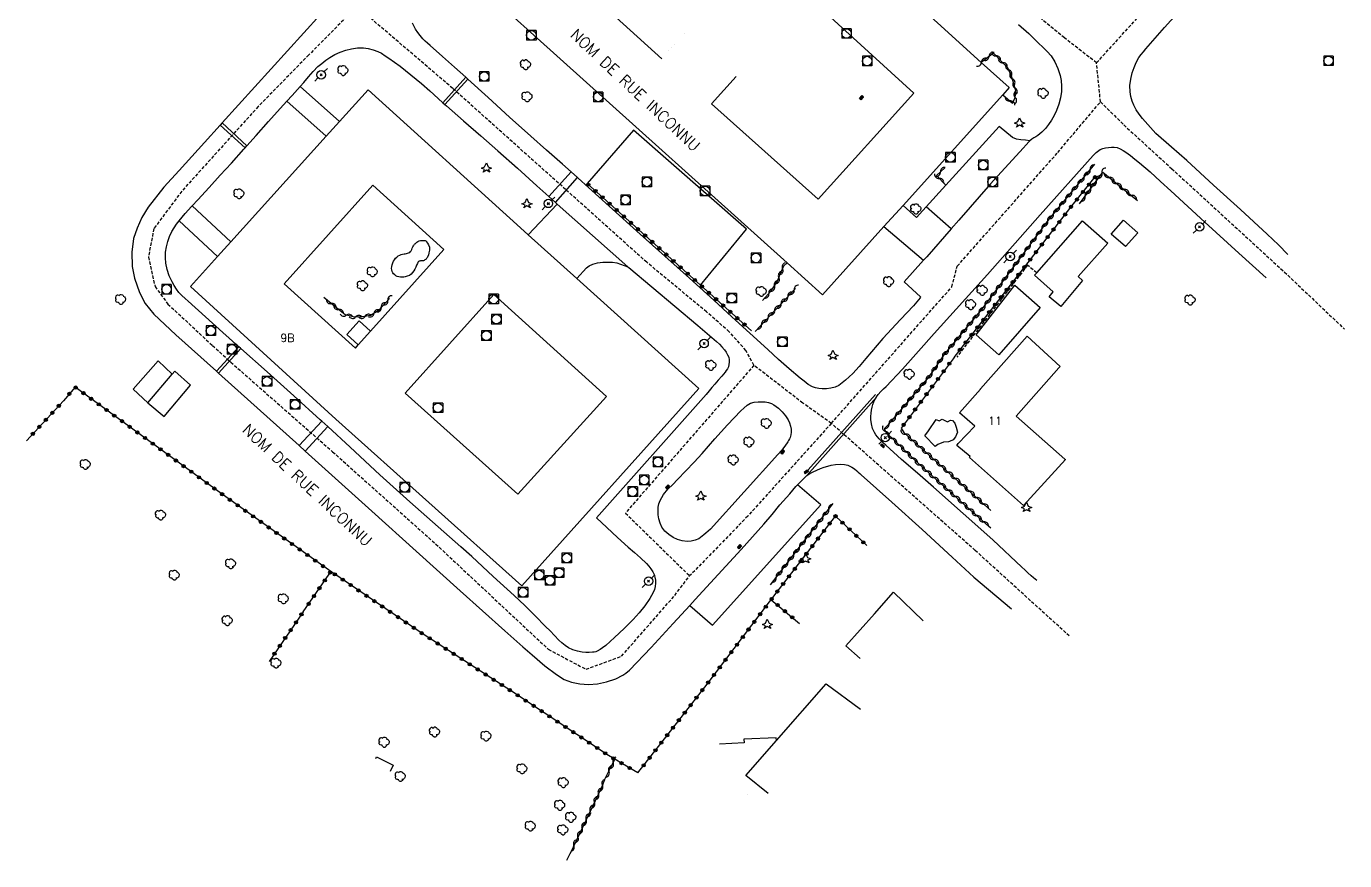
# Model space of a CAD drawing. Header units: millimetres. Extents: x 81000 to 81848, y 145999 to 147000.
# Drawn here: x 81628.2 to 81835.7, y 146670 to 146801.2 of the extents above; entities that cross this region are included whole.
import ezdxf
from ezdxf.enums import TextEntityAlignment as Align

# ---------------------------------------------------------------- set-up
doc = ezdxf.new("R2010")
doc.units = ezdxf.units.MM
doc.linetypes.add('DASHED', pattern=[0.75, 0.5, -0.25])
doc.layers.get('0').update_dxf_attribs({"linetype": 'CONTINUOUS'})
for name, color, linetype in [('W0001', 6, 'DASHED'), ('W0004', 5, 'CONTINUOUS'), ('W0006', 2, 'CONTINUOUS'), ('W0008', 7, 'CONTINUOUS'), ('W0016', 2, 'CONTINUOUS'), ('W0017', 7, 'CONTINUOUS'), ('W0101', 7, 'CONTINUOUS'), ('W0104', 1, 'CONTINUOUS'), ('W0112', 1, 'DASHED'), ('W0300', 7, 'CONTINUOUS'), ('W0303', 7, 'CONTINUOUS'), ('W0310', 3, 'CONTINUOUS'), ('W0323', 7, 'CONTINUOUS'), ('W0401', 7, 'CONTINUOUS'), ('W0420', 7, 'CONTINUOUS'), ('W0473', 7, 'CONTINUOUS'), ('W0515', 5, 'CONTINUOUS'), ('W0989', 7, 'CONTINUOUS'), ('W0991', 7, 'CONTINUOUS')]:
    doc.layers.add(name, color=color, linetype=linetype)
doc.styles.get("Standard").update_dxf_attribs({"font": 'romans.shx', "width": 0.85})

# ---------------------------------------------------------------- blocks, each defined once
blk = doc.blocks.new('T473')
for p, q in [((-0.166667, 0.166667), (0.166667, -0.166667)), ((-0.166667, -0.166667), (0.166667, 0.166667)), ((0.500001, 0.500001), (1.000002, 1.000002)), ((-1.000002, -1.000002), (-0.500001, -0.500001))]:
    blk.add_line(p, q)
blk.add_ellipse((0, 0), major_axis=(0.471405, 0.471405), ratio=1, start_param=5.4977871438, end_param=11.780972451)
blk = doc.blocks.new('T300')
for p, q in [((-0.8, 0.51), (-0.86, 0.34)), ((-0.86, 0.34), (-0.86, 0.17)), ((-0.86, 0.17), (-0.74, 0.06)), ((-0.69, 0.63), (-0.8, 0.51)), ((-0.8, -0.06), (-0.74, 0.06)), ((-0.74, 0.06), (-0.69, 0.11)), ((-0.57, 0.69), (-0.69, 0.63)), ((-0.46, 0.69), (-0.57, 0.69)), ((-0.29, 0.63), (-0.46, 0.69)), ((-0.29, 0.63), (-0.17, 0.74)), ((-0.23, 0.57), (-0.29, 0.63)), ((-0.17, 0.74), (-0.06, 0.8)), ((-0.06, 0.8), (0.06, 0.8)), ((0.06, 0.8), (0.23, 0.74)), ((0.23, 0.74), (0.34, 0.63)), ((0.34, 0.63), (0.4, 0.51)), ((0.46, 0.46), (0.34, 0.46)), ((0.4, 0.51), (0.4, 0.46)), ((0.57, 0.4), (0.46, 0.46)), ((0.57, 0.4), (0.69, 0.29)), ((0.69, 0.29), (0.74, 0.17)), ((0.74, 0.06), (0.69, -0.17)), ((0.74, 0.17), (0.74, 0.06)), ((-0.8, -0.17), (-0.8, -0.06)), ((-0.8, -0.23), (-0.8, -0.17)), ((-0.74, -0.34), (-0.8, -0.23)), ((-0.69, -0.4), (-0.74, -0.34)), ((-0.51, -0.46), (-0.69, -0.4)), ((-0.4, -0.46), (-0.51, -0.46)), ((-0.4, -0.46), (-0.34, -0.46)), ((-0.34, -0.46), (-0.34, -0.4)), ((-0.34, -0.51), (-0.34, -0.46)), ((-0.29, -0.63), (-0.34, -0.51)), ((-0.17, -0.74), (-0.29, -0.63)), ((-0.06, -0.8), (-0.17, -0.74)), ((0.06, -0.8), (-0.06, -0.8)), ((0.17, -0.74), (0.06, -0.8)), ((0.23, -0.69), (0.17, -0.74)), ((0.29, -0.46), (0.23, -0.46)), ((0.29, -0.63), (0.23, -0.69)), ((0.46, -0.4), (0.29, -0.46)), ((0.34, -0.51), (0.29, -0.63)), ((0.34, -0.51), (0.34, -0.46)), ((0.57, -0.34), (0.46, -0.4)), ((0.63, -0.29), (0.57, -0.34)), ((0.69, -0.17), (0.63, -0.29))]:
    blk.add_line(p, q)
blk = doc.blocks.new('T420')
for p, q in [((0.75, 0.75), (-0.75, 0.75)), ((-0.75, 0.75), (-0.75, -0.75)), ((0.75, 0.75), (0.75, -0.75)), ((0.75, -0.75), (-0.75, -0.75))]:
    blk.add_line(p, q)
blk.add_ellipse((0, 0), major_axis=(-0.53, 0.53), ratio=1, start_param=3.926991, end_param=10.210176)
blk = doc.blocks.new('T303')
for p, q in [((-0.77, 0), (-0.28, 0.21)), ((-0.28, -0.21), (-0.77, 0)), ((-0.28, 0.21), (0, 0.83)), ((0, 0.83), (0.28, 0.21)), ((0.28, 0.21), (0.83, 0)), ((0.83, 0), (0.28, -0.21)), ((-0.49, -0.63), (-0.28, -0.21)), ((0, -0.35), (-0.49, -0.63)), ((0.56, -0.63), (0, -0.35)), ((0.28, -0.21), (0.56, -0.63))]:
    blk.add_line(p, q)
blk = doc.blocks.new('T401')
for p, q in [((-0.3, 0.3), (0, 0.3)), ((-0.3, -0.25), (-0.3, 0.3)), ((-0.3, 0.15), (0, 0.15)), ((-0.3, 0), (0, 0)), ((0, 0.3), (0, -0.25)), ((-0.3, -0.15), (0, -0.15)), ((-0.3, -0.25), (-0.3, -0.3)), ((-0.3, -0.3), (0, -0.3)), ((0, -0.3), (0, -0.25))]:
    blk.add_line(p, q)
blk = doc.blocks.new('t310o')
at = {"color": 0, "linetype": 'Continuous'}
for centre, start, end in [((-0.5, 0.38), 216.8699, 323.1304), ((0.5, -0.37), 36.8699, 143.1303)]:
    blk.add_arc(centre, 0.625, start, end, dxfattribs=at)
blk = doc.blocks.new('t323o')
at = {"color": 0, "linetype": 'Continuous'}
for radius in [0.25, 0.15]:
    blk.add_circle((0, 0), radius, dxfattribs=at)

msp = doc.modelspace()

# ---------------------------------------------------------------- linework, layer by layer
at = {"layer": 'W0001'}
for points in [[(81796.62, 146795.47), (81791.57, 146799.39), (81784.8, 146805.01), (81777.29, 146812.23), (81774.54, 146815.88), (81774.6, 146818.44), (81790.85, 146837.52), (81793.46, 146841.18), (81798.98, 146848.65)], [(81796.62, 146795.47), (81809.36, 146809.48), (81810.55, 146812.56), (81816.02, 146818.47), (81818.49, 146822.53), (81818.92, 146827.12), (81817.64, 146831.05), (81815.53, 146834.26), (81812.07, 146837.85), (81798.98, 146848.65)], [(81680.23, 146804.34), (81672.66, 146796.72), (81664.71, 146788.61), (81652.66, 146775.28), (81648.28, 146769.4), (81647.41, 146764.93), (81648.46, 146760.29), (81650.48, 146757.52), (81657.5, 146751.01), (81660.38, 146748.38), (81676.41, 146734.29), (81692.64, 146719.77), (81710.35, 146703.22), (81716.29, 146700.07), (81721.87, 146702.13), (81730.24, 146711.69), (81732.59, 146714.77)], [(81742.7, 146747.89), (81741.44, 146750.24), (81738.8, 146753.18), (81735.26, 146756.29), (81725.83, 146764.1), (81713.07, 146775.55), (81695.3, 146791.45), (81680.23, 146804.34)], [(81797.24, 146789.34), (81796.62, 146795.47)], [(81754.88, 146738.76), (81773.85, 146760.23), (81774.7, 146763.48), (81790.51, 146781.36), (81797.24, 146789.34)], [(81797.24, 146789.34), (81800.91, 146785.71), (81808.46, 146778.82), (81826.18, 146762.57), (81835.66, 146753.57)], [(81742.7, 146747.89), (81722.48, 146724.65), (81732.59, 146714.77)], [(81754.88, 146738.76), (81750.39, 146741.96), (81742.7, 146747.89)], [(81754.88, 146738.76), (81741.75, 146724.18), (81732.59, 146714.77)], [(81792.33, 146705.32), (81777.52, 146718.77), (81754.88, 146738.76)]]:
    msp.add_lwpolyline(points, dxfattribs=at)
at = {"layer": 'W0004'}
for points in [[(81697.35, 146793.22), (81693.76, 146789.2)], [(81694.07, 146788.92), (81697.7, 146792.9)], [(81658.69, 146785.65), (81662.62, 146782.09)], [(81662.92, 146782.44), (81659.03, 146786.02)], [(81661.66, 146750.81), (81658.13, 146746.95)], [(81658.44, 146746.67), (81661.97, 146750.54)], [(81750.77, 146730.92), (81761.86, 146743.31)], [(81751.05, 146730.55), (81761.99, 146742.89)]]:
    msp.add_lwpolyline(points, dxfattribs=at)
at = {"layer": 'W0006'}
for points in [[(81734.32, 146760.49), (81741.54, 146769.31), (81723.73, 146784.86), (81716.45, 146776.49)], [(81786.14, 146783.19), (81785.44, 146783.32), (81784.71, 146783.34), (81784.02, 146783.48), (81783.42, 146783.73), (81781.3, 146785.48), (81772.93, 146776.25), (81769.83, 146772.84)], [(81732.61, 146710.13), (81736.16, 146707), (81753.25, 146725.92), (81749.56, 146729.07)]]:
    msp.add_lwpolyline(points, dxfattribs=at)
at = {"layer": 'W0008'}
for points in [[(81713.7, 146846.35), (81696.42, 146827.25), (81677.03, 146805.9), (81659.03, 146786.02), (81658.69, 146785.65), (81656.24, 146782.94)], [(81826.75, 146765.3), (81825.25, 146766.87), (81823.49, 146768.53), (81819.26, 146772.38), (81815.04, 146776.24), (81810.84, 146780.13), (81808.4, 146782.23), (81805.96, 146784.35), (81803.83, 146786.72), (81803.34, 146787.39), (81802.87, 146788.07), (81802.48, 146788.79), (81802.21, 146789.47), (81802.01, 146790.17), (81801.89, 146790.89), (81801.87, 146791.89), (81802.01, 146792.91), (81802.24, 146793.89), (81802.52, 146794.72), (81802.87, 146795.53), (81803.3, 146796.3), (81803.64, 146796.76), (81804.02, 146797.21), (81804.4, 146797.66), (81807.29, 146801.04), (81810.28, 146804.35)], [(81767.83, 146757.26), (81765.77, 146755.1), (81763.01, 146752.09), (81760.31, 146748.96), (81759.25, 146747.69), (81758.26, 146746.58), (81757.13, 146745.53), (81756.61, 146745.12), (81756.06, 146744.74), (81755.48, 146744.45), (81754.83, 146744.27), (81754.14, 146744.18), (81753.46, 146744.18), (81752.94, 146744.24), (81752.42, 146744.35), (81751.93, 146744.51), (81751.24, 146744.89), (81750.61, 146745.39), (81749.99, 146745.89), (81748.24, 146747.32), (81746.55, 146748.83), (81744.87, 146750.36), (81742.04, 146752.93), (81739.23, 146755.54), (81736.41, 146758.13), (81732.54, 146761.61), (81728.66, 146765.08), (81724.78, 146768.54), (81721.53, 146771.48), (81718.29, 146774.42), (81715.03, 146777.35), (81714.94, 146777.43), (81713.92, 146778.34), (81712.56, 146779.54), (81710.08, 146781.73), (81707.61, 146783.92), (81704.25, 146786.95), (81700.9, 146790), (81697.7, 146792.9), (81697.54, 146793.04), (81697.35, 146793.22), (81695.61, 146794.77), (81693.68, 146796.48), (81691.76, 146798.21), (81691.36, 146798.56), (81690.96, 146798.9), (81690.58, 146799.27), (81690.17, 146799.75), (81689.79, 146800.26), (81689.45, 146800.79), (81688.96, 146801.73)], [(81784.34, 146801.52), (81785.95, 146800.07), (81787.51, 146798.57), (81788.19, 146797.92), (81788.86, 146797.27), (81789.46, 146796.57), (81790.05, 146795.61), (81790.54, 146794.57), (81790.88, 146793.49), (81791.03, 146792.67), (81791.1, 146791.82), (81791.09, 146790.98), (81790.94, 146789.96), (81790.67, 146788.95), (81790.31, 146787.98), (81789.96, 146787.21), (81789.55, 146786.46), (81789.08, 146785.76), (81788.58, 146785.14), (81788.01, 146784.55), (81787.39, 146784.04), (81787.08, 146783.84), (81786.75, 146783.66), (81786.44, 146783.46), (81786.14, 146783.19), (81785.96, 146783.03), (81785.53, 146782.55), (81785.1, 146782.06), (81779.95, 146776.44), (81774.93, 146770.71), (81773.75, 146769.38), (81769.9, 146764.98)], [(81717.93, 146723.9), (81719.58, 146722.36), (81721.23, 146720.82), (81722.89, 146719.3), (81723.89, 146718.45), (81724.88, 146717.61), (81725.8, 146716.69), (81726.16, 146716.29), (81726.5, 146715.87), (81726.78, 146715.42), (81726.98, 146714.99), (81727.13, 146714.54), (81727.21, 146714.08), (81727.23, 146713.6), (81727.18, 146713.11), (81727.07, 146712.64), (81726.87, 146712.14), (81726.6, 146711.67), (81726.31, 146711.2), (81725.52, 146710.05), (81724.62, 146708.97), (81723.68, 146707.92), (81722.26, 146706.51), (81720.78, 146705.08), (81719.38, 146703.84), (81718.9, 146703.46), (81718.49, 146703.16), (81718.06, 146702.92), (81717.82, 146702.84), (81717.57, 146702.79), (81717.32, 146702.75), (81716.78, 146702.71), (81716.23, 146702.73), (81715.68, 146702.79), (81714.94, 146702.93), (81714.21, 146703.15), (81713.52, 146703.46), (81712.99, 146703.81), (81712.5, 146704.23), (81712.02, 146704.66), (81711.31, 146705.38), (81710.62, 146706.1), (81709.91, 146706.82), (81708.3, 146708.46), (81706.66, 146710.1), (81704.97, 146711.67), (81703.88, 146712.67), (81702.78, 146713.67), (81701.69, 146714.68), (81699.99, 146716.23), (81698.29, 146717.79), (81696.59, 146719.34), (81693.92, 146721.7), (81691.23, 146724.04), (81688.56, 146726.4), (81683.84, 146730.68), (81679.16, 146735.01), (81675.63, 146738.26), (81674.7, 146739.11), (81674.47, 146739.32), (81670.28, 146743.09), (81666.09, 146746.85), (81661.97, 146750.54), (81661.9, 146750.6), (81661.66, 146750.81), (81659.15, 146753.06), (81656.41, 146755.52), (81653.68, 146757.99), (81653.18, 146758.42), (81652.68, 146758.85), (81652.22, 146759.32), (81651.82, 146759.86), (81651.45, 146760.43), (81651.13, 146761.03), (81650.7, 146761.97), (81650.35, 146762.95), (81650.15, 146763.95), (81650.09, 146764.82), (81650.13, 146765.69), (81650.25, 146766.55), (81650.46, 146767.37), (81650.75, 146768.17), (81651.11, 146768.93), (81651.46, 146769.51), (81651.85, 146770.07), (81652.26, 146770.62), (81653.19, 146771.76), (81654.19, 146772.85), (81654.32, 146772.98), (81655.2, 146773.93), (81656.96, 146775.86), (81658.73, 146777.78), (81660.49, 146779.7), (81662.43, 146781.88), (81662.62, 146782.09), (81662.92, 146782.44), (81664.36, 146784.07), (81666.29, 146786.25), (81668.15, 146788.3), (81669.22, 146789.47), (81670.02, 146790.35), (81671.3, 146791.75), (81671.88, 146792.4), (81672.6, 146793.25), (81673.32, 146794.09), (81674.1, 146794.88), (81674.69, 146795.39), (81675.32, 146795.87), (81675.97, 146796.3), (81676.77, 146796.77), (81677.6, 146797.17), (81678.47, 146797.48), (81679.38, 146797.7), (81680.32, 146797.82), (81681.26, 146797.83), (81682.02, 146797.73), (81682.78, 146797.54), (81683.51, 146797.28), (81684.11, 146796.97), (81684.68, 146796.59), (81685.24, 146796.2), (81687.01, 146794.95), (81688.71, 146793.59), (81690.37, 146792.2), (81691.71, 146791.05), (81693.02, 146789.86), (81693.76, 146789.2), (81694.07, 146788.92), (81694.34, 146788.69), (81697.02, 146786.33), (81699.72, 146783.99), (81702.41, 146781.63), (81705.48, 146778.9), (81708.53, 146776.15), (81710.42, 146774.45), (81711.47, 146773.5), (81711.59, 146773.4), (81711.76, 146773.24), (81722.88, 146763.39), (81723.01, 146763.27), (81733.87, 146754.18), (81736.82, 146751.63)], [(81656.24, 146782.94), (81652.25, 146778.55), (81649.86, 146775.94), (81647.38, 146772.77), (81646.36, 146771.17), (81645.65, 146769.49), (81645.09, 146767.83), (81644.81, 146765.68), (81644.85, 146763.44), (81645.21, 146761.61), (81646.02, 146759.33), (81646.93, 146757.6), (81648.26, 146755.92), (81651.74, 146752.67), (81658.13, 146746.95), (81658.44, 146746.67), (81671.12, 146735.28), (81672.1, 146734.4), (81682.59, 146724.97)], [(81796.07, 146780.88), (81796.24, 146781.05), (81796.4, 146781.21), (81796.57, 146781.37), (81796.77, 146781.54), (81796.99, 146781.7), (81797.21, 146781.84), (81797.61, 146782), (81798.05, 146782.1), (81798.49, 146782.17), (81798.95, 146782.2), (81799.41, 146782.2), (81799.86, 146782.13), (81800.34, 146781.95), (81800.79, 146781.7), (81801.24, 146781.42), (81801.98, 146780.91), (81802.67, 146780.34), (81803.36, 146779.76), (81805.04, 146778.32), (81806.67, 146776.82), (81808.29, 146775.32), (81813.66, 146770.43), (81819.01, 146765.52), (81823.34, 146761.63)], [(81787.21, 146714.03), (81786.72, 146714.48), (81786.31, 146714.79), (81785.81, 146715.23), (81785.34, 146715.7), (81784.87, 146716.16), (81780.29, 146720.42), (81775.64, 146724.59), (81770.97, 146728.74), (81768.46, 146730.92), (81765.94, 146733.1), (81763.47, 146735.33), (81763.11, 146735.66), (81762.75, 146735.99), (81762.42, 146736.33), (81762.15, 146736.65), (81761.9, 146736.98), (81761.68, 146737.33), (81761.39, 146737.97), (81761.2, 146738.67), (81761.1, 146739.37), (81761.1, 146739.86), (81761.14, 146740.37), (81761.22, 146740.86), (81761.32, 146741.3), (81761.44, 146741.73), (81761.6, 146742.15), (81761.79, 146742.56), (81761.99, 146742.89), (81762.02, 146742.95), (81762.27, 146743.31), (81762.65, 146743.76), (81763.08, 146744.17), (81763.51, 146744.58), (81766.08, 146747.31), (81768.59, 146750.1), (81771.09, 146752.89), (81779.45, 146762.19), (81787.76, 146771.54), (81796.07, 146780.88)], [(81769.9, 146764.98), (81769.4, 146764.43), (81766.37, 146761.01), (81768.93, 146758.66), (81768.85, 146758.5), (81767.83, 146757.26)], [(81736.82, 146751.63), (81737.27, 146751.2), (81737.67, 146750.78), (81738.06, 146750.35), (81738.32, 146749.97), (81738.54, 146749.56), (81738.77, 146749.15)], [(81738.77, 146749.15), (81738.83, 146748.76), (81738.83, 146748.39), (81738.78, 146748.01), (81738.68, 146747.65), (81738.54, 146747.36), (81738.35, 146747.08), (81738.16, 146746.8), (81737.66, 146746.16), (81737.1, 146745.55), (81736.55, 146744.94), (81736.1, 146744.4), (81735.65, 146743.86), (81735.21, 146743.32)], [(81735.21, 146743.32), (81717.93, 146723.9)], [(81723.15, 146699.91), (81726.52, 146703.5), (81730, 146707.28), (81732.61, 146710.13), (81733.46, 146711.05), (81737.09, 146714.99), (81740.72, 146718.93), (81744.29, 146722.92), (81745.55, 146724.42), (81746.8, 146725.92), (81747.85, 146727.11), (81748.33, 146727.68), (81748.82, 146728.26), (81749.32, 146728.82), (81749.56, 146729.07), (81749.62, 146729.14), (81749.72, 146729.24), (81750.13, 146729.66), (81750.55, 146730.07), (81750.7, 146730.22), (81750.84, 146730.37), (81750.99, 146730.51), (81751.05, 146730.55), (81751.49, 146730.87), (81752.03, 146731.16), (81752.58, 146731.42), (81753.16, 146731.65), (81753.76, 146731.85), (81754.36, 146732.04)], [(81754.36, 146732.04), (81754.88, 146732.19), (81755.56, 146732.3), (81756.26, 146732.34), (81756.94, 146732.29), (81757.2, 146732.23), (81757.46, 146732.16), (81757.71, 146732.07), (81758.12, 146731.86), (81758.51, 146731.59), (81758.88, 146731.31), (81759.12, 146731.1), (81759.35, 146730.89), (81759.59, 146730.67), (81764.39, 146726.38), (81769.17, 146722.07), (81773.91, 146717.73), (81777.29, 146714.59), (81783.22, 146709.59), (81783.22, 146709.59)], [(81682.59, 146724.97), (81689.55, 146718.68), (81696.5, 146712.39), (81703.49, 146706.14), (81704.92, 146704.87), (81706.36, 146703.61), (81707.79, 146702.35)], [(81707.79, 146702.35), (81709.79, 146700.61), (81711.61, 146699.23), (81712.82, 146698.46), (81713.99, 146698.03), (81715.3, 146697.8), (81716.65, 146697.69), (81718.08, 146697.76), (81719.51, 146698.09), (81720.96, 146698.56), (81722.09, 146699.13), (81722.57, 146699.45), (81723.15, 146699.91)]]:
    msp.add_lwpolyline(points, dxfattribs=at)
msp.add_lwpolyline([(81732.18, 146720.18), (81731.43, 146720.26), (81730.67, 146720.48), (81729.98, 146720.8), (81729.31, 146721.25), (81728.71, 146721.81), (81728.23, 146722.45), (81727.95, 146723.05), (81727.75, 146723.72), (81727.64, 146724.39), (81727.62, 146724.96), (81727.65, 146725.55), (81727.76, 146726.1), (81727.96, 146726.61), (81728.21, 146727.1), (81728.5, 146727.57), (81729.16, 146728.4), (81729.92, 146729.16), (81730.69, 146729.92), (81731.98, 146731.29), (81733.28, 146732.65), (81734.56, 146734.03), (81736.54, 146736.31), (81738.54, 146738.52), (81740.63, 146740.71), (81741.13, 146741.17), (81741.63, 146741.62), (81742.19, 146741.95), (81742.75, 146742.11), (81743.35, 146742.16), (81743.95, 146742.16), (81744.47, 146742.13), (81744.98, 146742.05), (81745.46, 146741.9), (81745.85, 146741.69), (81746.21, 146741.42), (81746.55, 146741.13), (81747.14, 146740.58), (81747.67, 146739.97), (81748.09, 146739.3), (81748.3, 146738.83), (81748.46, 146738.34), (81748.55, 146737.84), (81748.56, 146737.4), (81748.52, 146736.96), (81748.41, 146736.54), (81748.3, 146736.3), (81748.17, 146736.07), (81748.02, 146735.84), (81747.55, 146735.16), (81747.02, 146734.51), (81746.49, 146733.87), (81735.85, 146722.12), (81735.5, 146721.81), (81735.16, 146721.5), (81734.81, 146721.2), (81734.55, 146720.99), (81734.3, 146720.79), (81734.03, 146720.61), (81733.44, 146720.37), (81732.81, 146720.23)], close=True, dxfattribs=at)
at = {"layer": 'W0016'}
for points in [[(81710.42, 146774.45), (81713.92, 146778.34)], [(81711.47, 146773.5), (81714.94, 146777.43)], [(81674.7, 146739.11), (81671.12, 146735.28)], [(81672.1, 146734.4), (81675.63, 146738.26)]]:
    msp.add_lwpolyline(points, dxfattribs=at)
at = {"layer": 'W0017'}
for points in [[(81677.49, 146786.24), (81671.3, 146791.75)], [(81669.22, 146789.47), (81675.39, 146783.92)], [(81711.76, 146773.24), (81707.19, 146768.43)], [(81769.83, 146772.84), (81768.29, 146771.12), (81766.17, 146773.05)], [(81654.32, 146772.98), (81660.4, 146767.33)], [(81773.75, 146769.38), (81769.83, 146772.84)], [(81652.26, 146770.62), (81658.31, 146765.02)], [(81763.16, 146769.71), (81769.4, 146764.43)], [(81714.85, 146761.54), (81716.37, 146763.21), (81716.79, 146763.55), (81717.33, 146763.8), (81718.1, 146764.02), (81718.94, 146764.1), (81719.77, 146764.11), (81720.43, 146764.1), (81721.15, 146764.01), (81722.88, 146763.39)]]:
    msp.add_lwpolyline(points, dxfattribs=at)
at = {"layer": 'W0101'}
for points in [[(81753.5, 146758.99), (81747.93, 146763.99), (81700.28, 146806.87), (81707.02, 146814.45), (81706.68, 146814.73), (81709.64, 146818.02), (81757.9, 146871.52), (81779.77, 146851.67), (81783.53, 146848.26), (81786.79, 146845.31), (81771.96, 146828.84), (81764.18, 146820.2), (81758.42, 146813.8), (81778.48, 146795.55), (81782.86, 146791.57), (81781.86, 146790.46), (81766.17, 146773.05), (81763.16, 146769.71)], [(81679.99, 146750.58), (81680.44, 146751.09), (81682.39, 146753.27), (81693.88, 146766.12), (81682.74, 146776.23), (81668.76, 146760.73)], [(81785.15, 146725.86), (81776.65, 146733.39), (81776.76, 146733.55), (81774.66, 146735.29), (81774.84, 146735.61), (81777.47, 146738.3), (81775.05, 146740.39), (81778.34, 146744.16), (81778.36, 146744.18), (81785.68, 146752.48), (81790.9, 146747.7), (81790.71, 146747.49), (81783.99, 146739.91), (81791.65, 146733.15), (81791.72, 146733.09)]]:
    msp.add_lwpolyline(points, close=True, dxfattribs=at)
for points in [[(81735.41, 146820.23), (81730.15, 146825.03), (81717.47, 146811.1), (81714.93, 146808.15), (81728.2, 146796.13)], [(81752.8, 146774.01), (81767.87, 146790.69), (81751.21, 146805.96)], [(81739.9, 146793.34), (81736.01, 146789.01), (81752.8, 146774.01)], [(81654.05, 146760.3), (81658.31, 146765.02), (81660.4, 146767.33), (81675.39, 146783.92), (81677.49, 146786.24), (81681.99, 146791.22), (81705.96, 146769.54), (81707.19, 146768.43), (81714.85, 146761.54), (81734.06, 146744.24)], [(81734.06, 146744.24), (81706.19, 146713.18), (81676.91, 146739.42), (81654.05, 146760.3)], [(81705.57, 146727.61), (81719.49, 146742.96), (81701.76, 146759.04), (81687.8, 146743.5)], [(81687.8, 146743.5), (81705.57, 146727.61)], [(81759.4, 146701.76), (81757.16, 146703.75), (81761.67, 146708.79), (81764.69, 146712.18), (81769.33, 146707.67)], [(81744.96, 146680.54), (81741.45, 146683.38), (81746.27, 146688.86), (81754.08, 146697.76), (81759.45, 146693.82)]]:
    msp.add_lwpolyline(points, dxfattribs=at)
at = {"layer": 'W0101', "const_width": 0.002}
msp.add_lwpolyline([(81728.2, 146796.13), (81731.99, 146800.33)], dxfattribs=at)
at = {"layer": 'W0104'}
for points in [[(81791.01, 146757.12), (81789.15, 146758.69), (81789.82, 146759.47), (81786.85, 146762.05), (81787.2, 146762.44), (81794.39, 146770.63), (81798.41, 146767.12), (81793.75, 146761.86), (81794.41, 146761.23)], [(81801.18, 146766.57), (81798.93, 146768.52), (81800.85, 146770.73), (81803.11, 146768.75)]]:
    msp.add_lwpolyline(points, close=True, dxfattribs=at)
for points in [[(81680.44, 146751.09), (81678.63, 146752.75), (81680.6, 146754.88), (81682.39, 146753.27)], [(81647.35, 146741.97), (81645.02, 146744.15), (81648.93, 146748.59), (81651.16, 146746.51)], [(81647.35, 146741.97), (81649.89, 146739.84), (81654.02, 146744.75), (81651.57, 146746.99), (81651.16, 146746.51)], [(81647.35, 146741.97), (81651.16, 146746.51)], [(81746.27, 146688.86), (81746.22, 146689.29), (81741.11, 146689.07), (81741.18, 146688.52), (81737.28, 146688.3)], [(81683.19, 146686.03), (81683.32, 146686.3), (81685.93, 146684.97), (81685.44, 146683.98)], [(81741.67, 146680.34), (81741.67, 146680.34)]]:
    msp.add_lwpolyline(points, dxfattribs=at)
at = {"layer": 'W0112'}
msp.add_lwpolyline([(81787.2, 146762.44), (81785.76, 146763.65), (81774.62, 146749.18)], dxfattribs=at)
at = {"layer": 'W0310'}
for points in [[(81781.86, 146790.46), (81783.37, 146789.15), (81783.84, 146790.03), (81783.91, 146791.03), (81783.73, 146791.84), (81783.24, 146793.4), (81782.65, 146794.7), (81780.38, 146797.02), (81778.48, 146795.55)], [(81780.01, 146722.26), (81779.68, 146722.55), (81768.69, 146732.34), (81763.62, 146737.23), (81763.32, 146737.75), (81763.33, 146738.01), (81764.42, 146739.15), (81770.27, 146746.09), (81772.62, 146749.52), (81778.78, 146756.92), (81784.16, 146764.16), (81789.17, 146770.89), (81796.37, 146779.55)], [(81772.93, 146776.25), (81771.41, 146777.73), (81772.73, 146778.95)], [(81793.94, 146773.27), (81797.59, 146778.27), (81797.6, 146778.26), (81801.97, 146774.73), (81803.09, 146773.83)], [(81744.04, 146758.07), (81745.44, 146759.62), (81746.42, 146761.13), (81746.8, 146762.11), (81747.41, 146763.53), (81747.93, 146763.99)], [(81685.38, 146758.41), (81683.56, 146756.48), (81682.34, 146755.71), (81680.75, 146755.49), (81679.66, 146755.52), (81678.4, 146755.81), (81677.35, 146756.68), (81675.04, 146758.54)], [(81742.88, 146753.23), (81749.25, 146759.97)], [(81766.32, 146737.3), (81780, 146725.07)], [(81745.29, 146713.36), (81754.99, 146725.88), (81755.19, 146726.14)], [(81719.21, 146682.67), (81720.1, 146684.44), (81720.45, 146685.14), (81720.83, 146685.91)], [(81719.21, 146682.67), (81718.71, 146681.48), (81713.72, 146671)], [(81713.67, 146670.91), (81713.23, 146669.97)], [(81713.72, 146671), (81713.67, 146670.91)]]:
    msp.add_lwpolyline(points, dxfattribs=at)
at = {"layer": 'W0323'}
for points in [[(81774.19, 146749.14), (81786.21, 146764.56), (81792.58, 146772.78), (81796.39, 146777.52)], [(81742.34, 146753.3), (81734.32, 146760.49), (81733.71, 146761.03), (81716.45, 146776.49)], [(81774.19, 146749.14), (81765.87, 146737.99), (81766.32, 146737.3)], [(81676.12, 146715.43), (81658.86, 146727.72), (81635.9, 146744.46), (81634.04, 146742.3)], [(81628.21, 146736), (81630.18, 146738.13), (81634.04, 146742.3)], [(81724.44, 146683.79), (81724.44, 146683.79), (81724.44, 146683.79), (81729.56, 146690.35), (81735.33, 146697.75), (81745.18, 146710.7), (81746.72, 146712.74), (81755.53, 146724.17), (81760.48, 146719.53)], [(81671.78, 146709.12), (81675.86, 146715.05), (81676.12, 146715.43)], [(81724.44, 146683.79), (81722.02, 146685.21), (81720.83, 146685.91), (81719.83, 146686.5), (81704.7, 146696.53), (81690.51, 146705.69), (81676.12, 146715.43)], [(81745.42, 146711.02), (81749.88, 146707.29)], [(81671.78, 146709.12), (81666.4, 146701.29)]]:
    msp.add_lwpolyline(points, dxfattribs=at)
at = {"layer": 'W0515'}
for points in [[(81687.35, 146761.75), (81687.11, 146761.77), (81686.84, 146761.81), (81686.58, 146761.88), (81686.34, 146761.99), (81686.17, 146762.11), (81686.01, 146762.26), (81685.88, 146762.43), (81685.78, 146762.65), (81685.72, 146762.9), (81685.69, 146763.14), (81685.71, 146763.43), (81685.77, 146763.71), (81685.87, 146763.99), (81685.99, 146764.25), (81686.14, 146764.5), (81686.32, 146764.73), (81686.51, 146764.92), (81686.73, 146765.1), (81686.96, 146765.24), (81687.18, 146765.32), (81687.42, 146765.38), (81687.65, 146765.42), (81687.83, 146765.45), (81688.01, 146765.47), (81688.18, 146765.51), (81688.36, 146765.58), (81688.53, 146765.66), (81688.68, 146765.78), (81688.74, 146765.88), (81688.8, 146765.98), (81688.85, 146766.09), (81688.94, 146766.3), (81689.03, 146766.51), (81689.13, 146766.71), (81689.18, 146766.79), (81689.24, 146766.87), (81689.31, 146766.94), (81689.35, 146766.98), (81689.4, 146767.01), (81689.45, 146767.05), (81689.52, 146767.12), (81689.6, 146767.2), (81689.67, 146767.27), (81689.79, 146767.35), (81689.92, 146767.42), (81690.05, 146767.47), (81690.22, 146767.5), (81690.4, 146767.5), (81690.58, 146767.5), (81690.64, 146767.5), (81690.7, 146767.5), (81690.75, 146767.5), (81690.86, 146767.51), (81690.98, 146767.51), (81691.07, 146767.48), (81691.12, 146767.44), (81691.16, 146767.39), (81691.2, 146767.33), (81691.36, 146767.1), (81691.49, 146766.85), (81691.6, 146766.59), (81691.63, 146766.51), (81691.65, 146766.42), (81691.67, 146766.34), (81691.67, 146766.24), (81691.65, 146766.13), (81691.63, 146766.03), (81691.56, 146765.61), (81691.47, 146765.21), (81691.3, 146764.84), (81691.23, 146764.74), (81691.14, 146764.64), (81691.05, 146764.55), (81690.94, 146764.47), (81690.82, 146764.4), (81690.69, 146764.35), (81690.54, 146764.32), (81690.37, 146764.33), (81690.21, 146764.32), (81690.11, 146764.3), (81690.01, 146764.28), (81689.92, 146764.24), (81689.85, 146764.15), (81689.8, 146764.04), (81689.75, 146763.93), (81689.62, 146763.63), (81689.5, 146763.33), (81689.36, 146763.04), (81689.19, 146762.75), (81689, 146762.47), (81688.77, 146762.24), (81688.48, 146762.04), (81688.16, 146761.89), (81687.82, 146761.79), (81687.59, 146761.76)], [(81781.23, 146749.55), (81777.67, 146752.68), (81783.74, 146760.48), (81787.74, 146756.97)], [(81771.23, 146735.14), (81769.59, 146736.78), (81770.16, 146737.6), (81771.4, 146739.36), (81771.87, 146739.15), (81772.33, 146739.43), (81773.15, 146739.01), (81773.62, 146739.28), (81773.95, 146739.21), (81774.34, 146738.77), (81774.55, 146738.16), (81774.73, 146737.38), (81774.41, 146736.65), (81774.05, 146736.17), (81773.46, 146735.88), (81773.33, 146735.87), (81772.52, 146735.81), (81771.67, 146735.42)]]:
    msp.add_lwpolyline(points, close=True, dxfattribs=at)

# ---------------------------------------------------------------- block references
at = {"layer": 'W0300'}
for p in [(81706.8, 146795.18), (81678.08, 146794.25), (81707.04, 146790.13), (81788.25, 146790.67), (81661.7, 146774.87), (81768.22, 146772.48), (81682.69, 146762.59), (81681.13, 146760.41), (81763.93, 146761.05), (81643.09, 146758.24), (81743.89, 146759.5), (81778.66, 146759.68), (81811.38, 146758.16), (81776.84, 146757.43), (81735.96, 146747.88), (81767.18, 146746.48), (81744.7, 146738.75), (81741.96, 146735.82), (81739.48, 146732.99), (81637.52, 146732.29), (81649.36, 146724.33), (81660.39, 146716.67), (81651.52, 146714.87), (81668.69, 146711.15), (81659.85, 146707.72), (81667.52, 146701.03), (81692.48, 146690.2), (81700.58, 146689.55), (81684.55, 146688.59), (81687.09, 146683.21), (81706.24, 146684.4), (81712.73, 146682.24), (81712.18, 146678.67), (81707.55, 146675.39), (81712.67, 146674.8), (81713.92, 146676.78)]:
    msp.add_blockref('T300', p, dxfattribs=at)
at = {"layer": 'W0303'}
for p in [(81784.5, 146786.01), (81700.6, 146778.92), (81706.97, 146773.31), (81755.14, 146749.45), (81734.34, 146727.3), (81785.59, 146725.51), (81750.83, 146717.44), (81744.8, 146707.14)]:
    msp.add_blockref('T303', p, dxfattribs=at)
at = {"layer": 'W0310'}
for p, rotation in [((81778.51, 146795.58), 217.6865113721886), ((81779.7, 146796.49), 217.6865113721886), ((81780.83, 146796.57), 134.3509252547468), ((81781.87, 146795.5), 134.3509252547468), ((81782.81, 146794.35), 114.5504523893257), ((81783.38, 146792.96), 107.3311204845495), ((81783.8, 146791.52), 102.4763047192253), ((81782.99, 146789.47), 319.0276925420723), ((81783.84, 146790.04), 86.05677817513066), ((81795.61, 146778.64), 50.27328941533351), ((81771.85, 146777.3), 135.8036956940132), ((81772.06, 146778.33), 42.81041197593278), ((81793.7, 146776.33), 50.27328941533351), ((81794.66, 146777.49), 50.27328941533351), ((81796.6, 146776.91), 53.83980063867831), ((81797.48, 146778.12), 53.83980063867831), ((81798.61, 146777.44), 321.1236939428324), ((81799.78, 146776.5), 321.1236939428324), ((81792.74, 146775.18), 50.27328941533351), ((81794.83, 146774.49), 53.83980063867831), ((81795.71, 146775.7), 53.83980063867831), ((81800.95, 146775.56), 321.1236939428324), ((81802.12, 146774.62), 321.103485153752), ((81790.82, 146772.87), 50.27328941533351), ((81791.78, 146774.03), 50.27328941533351), ((81788.92, 146770.55), 53.30898892471424), ((81789.86, 146771.72), 50.27328941533351), ((81787.13, 146768.15), 53.30898892471424), ((81788.02, 146769.35), 53.30898892471424), ((81786.23, 146766.94), 53.30898892471424), ((81784.44, 146764.54), 53.30898892471424), ((81785.34, 146765.74), 53.30898892471424), ((81746.64, 146761.7), 68.72413240454536), ((81747.22, 146763.08), 66.62583563512838), ((81782.65, 146762.13), 53.38287434410548), ((81783.54, 146763.33), 53.38287434410548), ((81745.94, 146760.38), 57.25331419005843), ((81749.06, 146759.77), 46.61562885770034), ((81780.86, 146759.72), 53.38287434410548), ((81781.76, 146760.93), 53.38287434410548), ((81685.09, 146758.11), 226.6837844171705), ((81745.05, 146759.18), 47.73738799352885), ((81748.03, 146758.68), 46.61562885770034), ((81779.97, 146758.52), 53.38287434410548), ((81676.2, 146757.6), 141.1232546185291), ((81677.37, 146756.66), 140.5657055275708), ((81682.91, 146756.07), 212.2455715071373), ((81684.06, 146757.02), 226.6837844171705), ((81745.97, 146756.5), 46.61562885770034), ((81747, 146757.59), 46.61562885770034), ((81778.13, 146756.15), 50.21577691975037), ((81779.07, 146757.32), 53.38287434410548), ((81678.56, 146755.77), 166.8688618798451), ((81680.03, 146755.51), 178.4306451953135), ((81681.52, 146755.6), 188.0544144455767), ((81743.91, 146754.32), 46.61562885770034), ((81744.94, 146755.41), 46.61562885770034), ((81776.21, 146753.84), 50.21577691975037), ((81777.17, 146754.99), 50.21577691975037), ((81774.29, 146751.53), 50.21577691975037), ((81775.25, 146752.69), 50.21577691975037), ((81773.33, 146750.38), 50.21577691975037), ((81771.55, 146747.97), 55.5723741341267), ((81772.4, 146749.21), 55.5723741341267), ((81769.8, 146745.54), 49.91967374625202), ((81770.71, 146746.73), 55.5723741341267), ((81767.87, 146743.24), 49.91967374625202), ((81768.84, 146744.39), 49.91967374625202), ((81766.9, 146742.1), 49.91967374625202), ((81764.97, 146739.8), 49.91967374625202), ((81765.94, 146740.95), 49.91967374625202), ((81763.47, 146737.48), 119.8039490900025), ((81763.97, 146738.68), 46.02577722134455), ((81766.58, 146737.06), 318.2135029040463), ((81764.48, 146736.39), 136.0572945592175), ((81765.56, 146735.35), 136.0572945592175), ((81767.7, 146736.06), 318.2135029040463), ((81768.82, 146735.06), 318.2135029040463), ((81766.64, 146734.31), 136.0572945592175), ((81767.72, 146733.27), 136.0572945592175), ((81769.93, 146734.06), 318.2135029040463), ((81771.05, 146733.07), 318.2135029040463), ((81768.81, 146732.23), 138.3082611952156), ((81769.93, 146731.24), 138.3082611952156), ((81772.17, 146732.07), 318.2135029040463), ((81773.29, 146731.07), 318.2135029040463), ((81771.05, 146730.24), 138.3082611952156), ((81772.17, 146729.24), 138.3082611952156), ((81774.41, 146730.07), 318.2135029040463), ((81775.53, 146729.07), 318.2135029040463), ((81773.29, 146728.24), 138.3082611952156), ((81774.41, 146727.25), 138.3082611952156), ((81776.65, 146728.07), 318.2135029040463), ((81777.76, 146727.07), 318.2135029040463), ((81754.48, 146725.22), 52.22817752569954), ((81775.53, 146726.25), 138.3082611952156), ((81776.65, 146725.25), 138.3082611952156), ((81778.88, 146726.07), 318.2135029040463), ((81752.64, 146722.85), 52.22817752569954), ((81753.56, 146724.03), 52.22817752569954), ((81777.77, 146724.25), 138.3082611952156), ((81778.89, 146723.25), 138.3082611952156), ((81750.8, 146720.48), 52.22817752569954), ((81751.72, 146721.66), 52.22817752569954), ((81749.88, 146719.29), 52.22817752569954), ((81748.05, 146716.92), 52.22817752569954), ((81748.97, 146718.11), 52.22817752569954), ((81746.21, 146714.55), 52.22817752569954), ((81747.13, 146715.73), 52.22817752569954), ((81720.55, 146685.35), 63.61242614811577), ((81719.89, 146684.01), 63.46076354509182), ((81718.86, 146681.84), 246.8657933165138), ((81717.59, 146679.13), 244.535393078587), ((81718.23, 146680.48), 244.535393078587), ((81716.94, 146677.77), 244.535393078587), ((81715.65, 146675.06), 244.535393078587), ((81716.3, 146676.42), 244.535393078587), ((81715.01, 146673.71), 244.535393078587), ((81714.36, 146672.35), 244.535393078587)]:
    msp.add_blockref('t310o', p, dxfattribs=dict(at, rotation=rotation))
at = {"layer": 'W0323'}
for p, rotation in [((81796.37, 146777.49), 51.17823571465088), ((81716.64, 146776.32), 138.1414278686124), ((81717.76, 146775.32), 138.1414278686124), ((81794.49, 146775.15), 51.17823571465088), ((81795.43, 146776.32), 51.17823571465088), ((81718.88, 146774.32), 138.1414278686124), ((81719.99, 146773.32), 138.1414278686124), ((81792.61, 146772.82), 51.17823571465088), ((81793.55, 146773.98), 51.17823571465088), ((81721.11, 146772.32), 138.1414278686124), ((81722.23, 146771.31), 138.1414278686124), ((81791.69, 146771.63), 52.21822253973412), ((81723.35, 146770.31), 138.1414278686124), ((81724.46, 146769.31), 138.1414278686124), ((81789.85, 146769.26), 52.21822253973412), ((81790.77, 146770.44), 52.21822253973412), ((81725.58, 146768.31), 138.1414278686124), ((81726.7, 146767.31), 138.1414278686124), ((81788.02, 146766.89), 52.21822253973412), ((81788.93, 146768.07), 52.21822253973412), ((81727.82, 146766.31), 138.1414278686124), ((81728.93, 146765.31), 138.1414278686124), ((81786.18, 146764.52), 52.05792500187074), ((81787.1, 146765.7), 52.21822253973412), ((81730.05, 146764.31), 138.1414278686124), ((81731.17, 146763.31), 138.1414278686124), ((81785.26, 146763.33), 52.05792500187074), ((81732.28, 146762.31), 138.1414278686124), ((81733.4, 146761.31), 138.1414278686124), ((81734.52, 146760.3), 138.1230863590604), ((81783.41, 146760.97), 52.05792500187074), ((81784.33, 146762.15), 52.05792500187074), ((81735.63, 146759.3), 138.1230863590604), ((81736.75, 146758.3), 138.1230863590604), ((81781.57, 146758.6), 52.05792500187074), ((81782.49, 146759.79), 52.05792500187074), ((81737.87, 146757.3), 138.1230863590604), ((81738.99, 146756.3), 138.1230863590604), ((81779.72, 146756.24), 52.05792500187074), ((81780.64, 146757.42), 52.05792500187074), ((81740.1, 146755.3), 138.1230863590604), ((81741.22, 146754.3), 138.1230863590604), ((81778.8, 146755.05), 52.05792500187074), ((81776.95, 146752.69), 52.05792500187074), ((81777.88, 146753.87), 52.05792500187074), ((81775.11, 146750.32), 52.05792500187074), ((81776.03, 146751.5), 52.05792500187074), ((81773.45, 146748.15), 233.2850133372658), ((81771.66, 146745.75), 233.2850133372658), ((81772.56, 146746.95), 233.2850133372658), ((81635.98, 146744.4), 143.912579046804), ((81770.76, 146744.55), 233.2850133372658), ((81634.98, 146743.4), 229.3093442377506), ((81637.19, 146743.52), 143.912579046804), ((81638.4, 146742.63), 143.912579046804), ((81639.62, 146741.75), 143.912579046804), ((81768.97, 146742.14), 233.2850133372658), ((81769.87, 146743.34), 233.2850133372658), ((81632.29, 146740.41), 47.19602314638901), ((81633.31, 146741.51), 47.19602314638901), ((81640.83, 146740.87), 143.912579046804), ((81642.04, 146739.98), 143.912579046804), ((81767.18, 146739.74), 233.2850133372658), ((81768.07, 146740.94), 233.2850133372658), ((81630.25, 146738.21), 47.19602314638901), ((81631.27, 146739.31), 47.19602314638901), ((81643.25, 146739.1), 143.912579046804), ((81644.46, 146738.21), 143.912579046804), ((81766.28, 146738.54), 233.2850133372658), ((81629.23, 146737.1), 47.20180749347466), ((81645.68, 146737.33), 143.912579046804), ((81646.89, 146736.45), 143.912579046804), ((81648.1, 146735.56), 143.912579046804), ((81649.31, 146734.68), 143.912579046804), ((81650.52, 146733.8), 143.912579046804), ((81651.74, 146732.91), 143.912579046804), ((81652.95, 146732.03), 143.912579046804), ((81654.16, 146731.15), 143.912579046804), ((81655.37, 146730.26), 143.912579046804), ((81656.59, 146729.38), 143.912579046804), ((81657.8, 146728.5), 143.912579046804), ((81659.01, 146727.61), 144.5487638732907), ((81660.23, 146726.74), 144.5487638732907), ((81661.46, 146725.87), 144.5487638732907), ((81662.68, 146725), 144.5487638732907), ((81663.9, 146724.13), 144.5487638732907), ((81665.12, 146723.26), 144.5487638732907), ((81754.63, 146723.01), 52.40986320011575), ((81755.55, 146724.15), 316.7891866585854), ((81756.64, 146723.13), 316.7891866585854), ((81666.34, 146722.39), 144.5487638732907), ((81667.56, 146721.52), 144.5487638732907), ((81753.72, 146721.82), 52.40986320011575), ((81757.74, 146722.1), 316.7891866585854), ((81758.83, 146721.07), 316.7891866585854), ((81668.79, 146720.65), 144.5487638732907), ((81670.01, 146719.78), 144.5487638732907), ((81671.23, 146718.91), 144.5487638732907), ((81751.89, 146719.45), 52.40986320011575), ((81752.8, 146720.64), 52.40986320011575), ((81759.92, 146720.04), 316.7891866585854), ((81672.45, 146718.04), 144.5487638732907), ((81673.67, 146717.17), 144.5487638732907), ((81750.06, 146717.07), 52.40986320011575), ((81750.97, 146718.26), 52.40986320011575), ((81674.9, 146716.3), 144.5487638732907), ((81676.03, 146715.3), 55.48509521400981), ((81676.76, 146715), 145.8856151121602), ((81748.23, 146714.69), 52.40986320011575), ((81749.14, 146715.88), 52.40986320011575), ((81674.33, 146712.83), 55.51525119336941), ((81675.18, 146714.06), 55.51525119336941), ((81678, 146714.16), 145.8856151121602), ((81679.24, 146713.32), 145.8856151121602), ((81747.31, 146713.5), 52.40986320011575), ((81673.48, 146711.59), 55.51525119336941), ((81680.48, 146712.48), 145.8856151121602), ((81681.73, 146711.63), 145.8856151121602), ((81682.97, 146710.79), 145.8856151121602), ((81745.49, 146711.12), 52.76730559702275), ((81746.4, 146712.31), 52.76730559702275), ((81671.5, 146708.71), 235.513070542283), ((81672.63, 146710.36), 55.51525119336941), ((81684.21, 146709.95), 145.8856151121602), ((81685.45, 146709.11), 145.8856151121602), ((81743.68, 146708.73), 52.7758205235621), ((81744.58, 146709.92), 52.7758205235621), ((81746.43, 146710.18), 320.1261730618214), ((81747.58, 146709.22), 320.1261730618214), ((81670.65, 146707.47), 235.513070542283), ((81686.69, 146708.27), 145.8856151121602), ((81687.94, 146707.43), 145.8856151121602), ((81689.18, 146706.59), 145.8856151121602), ((81741.86, 146706.34), 52.7758205235621), ((81742.77, 146707.54), 52.7758205235621), ((81748.73, 146708.25), 320.1261730618214), ((81668.95, 146705), 235.513070542283), ((81669.8, 146706.23), 235.513070542283), ((81690.42, 146705.75), 145.8856151121602), ((81691.68, 146704.93), 147.1565647979768), ((81740.96, 146705.15), 52.7758205235621), ((81667.25, 146702.52), 235.513070542283), ((81668.1, 146703.76), 235.513070542283), ((81692.94, 146704.12), 147.1565647979768), ((81694.2, 146703.3), 147.1565647979768), ((81695.46, 146702.49), 147.1565647979768), ((81739.14, 146702.76), 52.7758205235621), ((81740.05, 146703.95), 52.7758205235621), ((81696.72, 146701.68), 147.1565647979768), ((81697.98, 146700.86), 147.1565647979768), ((81737.33, 146700.37), 52.7758205235621), ((81738.23, 146701.56), 52.7758205235621), ((81699.24, 146700.05), 147.1565647979768), ((81700.5, 146699.24), 147.1565647979768), ((81701.76, 146698.42), 147.1565647979768), ((81736.42, 146699.17), 52.7758205235621), ((81703.02, 146697.61), 147.1565647979768), ((81704.28, 146696.8), 147.1565647979768), ((81705.53, 146695.97), 146.4823672334393), ((81734.59, 146696.8), 52.04413177234367), ((81735.51, 146697.98), 52.7758205235621), ((81706.78, 146695.14), 146.4823672334393), ((81708.04, 146694.32), 146.4823672334393), ((81732.75, 146694.43), 52.04413177234367), ((81733.67, 146695.61), 52.04413177234367), ((81709.29, 146693.49), 146.4823672334393), ((81710.54, 146692.66), 146.4823672334393), ((81711.79, 146691.83), 146.4823672334393), ((81730.9, 146692.06), 52.04413177234367), ((81731.82, 146693.25), 52.04413177234367), ((81713.04, 146691), 146.4823672334393), ((81714.29, 146690.17), 146.4823672334393), ((81729.98, 146690.88), 52.04413177234367), ((81715.54, 146689.35), 146.4823672334393), ((81716.79, 146688.52), 146.4823672334393), ((81718.04, 146687.69), 146.4823672334393), ((81728.13, 146688.52), 52.03871577406029), ((81729.06, 146689.7), 52.03871577406029), ((81719.29, 146686.86), 146.4823672334393), ((81720.57, 146686.07), 149.5194187921919), ((81726.29, 146686.15), 52.03871577406029), ((81727.21, 146687.33), 52.03871577406029), ((81721.86, 146685.31), 149.4712124043717), ((81723.15, 146684.55), 149.4941525223993), ((81725.36, 146684.97), 52.03871577406029)]:
    msp.add_blockref('t323o', p, dxfattribs=dict(at, rotation=rotation))
at = {"layer": 'W0401'}
for p, rotation in [((81759.52, 146790.1), 138.7404887811541), ((81747.09, 146734.35), 140.6525046166508), ((81763.05, 146735.35), 47.75008835645659), ((81751.03, 146731.02), 305.8617896194579), ((81729.19, 146728.65), 314.6992655186053), ((81740.54, 146719.26), 318.2696512845811)]:
    msp.add_blockref('T401', p, dxfattribs=dict(at, rotation=rotation))
at = {"layer": 'W0420'}
for p in [(81707.68, 146799.81), (81757.27, 146800.09), (81760.52, 146795.75), (81833.12, 146795.8), (81700.26, 146793.32), (81718.2, 146790.11), (81773.62, 146780.61), (81778.78, 146779.39), (81725.86, 146776.74), (81780.26, 146776.74), (81735, 146775.32), (81722.49, 146773.91), (81743.02, 146764.78), (81650.26, 146759.85), (81701.74, 146758.33), (81739.2, 146758.45), (81702.18, 146755.14), (81657.24, 146753.33), (81700.6, 146752.56), (81747.17, 146751.58), (81660.56, 146750.41), (81666.07, 146745.36), (81670.5, 146741.72), (81692.98, 146741.21), (81727.59, 146732.69), (81687.73, 146728.7), (81725.44, 146729.84), (81723.61, 146728.01), (81713.25, 146717.57), (81708.9, 146714.89), (81712.04, 146715.25), (81706.38, 146712.17), (81710.6, 146714.05)]:
    msp.add_blockref('T420', p, dxfattribs=at)
at = {"layer": 'W0473'}
for p in [(81674.6, 146793.59), (81710.36, 146773.36), (81812.84, 146769.67), (81783.03, 146765.02), (81734.86, 146751.32), (81763.38, 146736.51), (81726.13, 146713.94)]:
    msp.add_blockref('T473', p, dxfattribs=at)

# ---------------------------------------------------------------- texts
at = {"layer": 'W0989'}
for p in [(81724.05, 146791.18), (81672.44, 146729.05)]:
    msp.add_text('NOM DE RUE INCONNU', height=1.75, rotation=316.8626, dxfattribs=at).set_placement(p, align=Align.MIDDLE_CENTER)
at = {"layer": 'W0991'}
for s, p in [('9B', (81669.3, 146752.2)), ('11', (81780.65, 146739.17))]:
    msp.add_text(s, height=1.25, dxfattribs=at).set_placement(p, align=Align.MIDDLE_CENTER)

doc.saveas('drawing.dxf')
